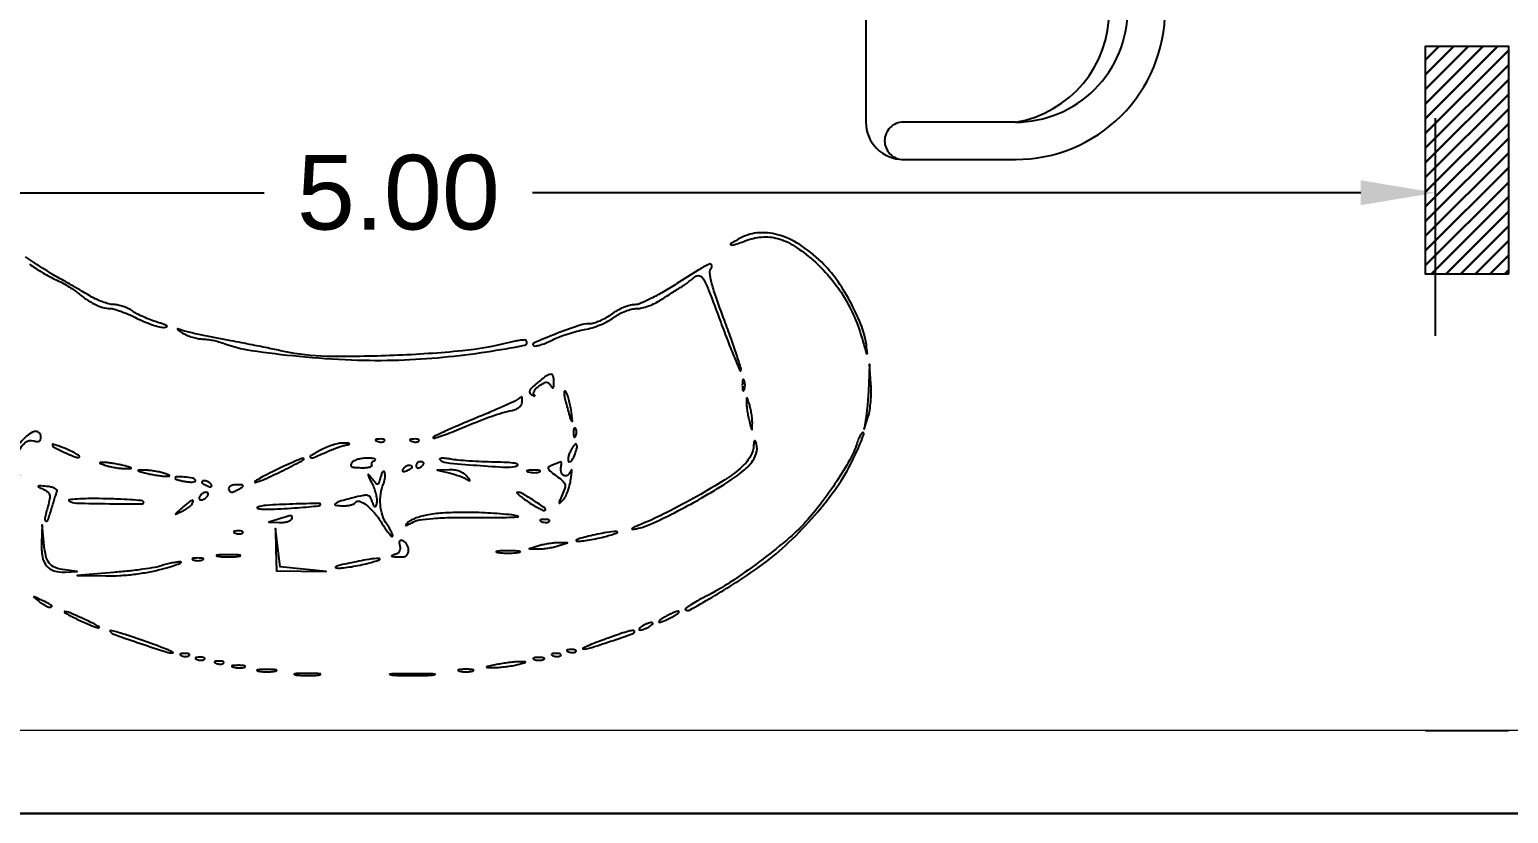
# Model space of a CAD drawing. Header units: inches. Extents: x -279 to 561, y -345 to 342.
# Drawn here: x -249.333 to -245.768, y -265.352 to -263.462 of the extents above; entities that cross this region are included whole.
import ezdxf

# ---------------------------------------------------------------- set-up
doc = ezdxf.new("R2010")
doc.units = ezdxf.units.IN
doc.header["$LTSCALE"] = 0.5
doc.header["$MEASUREMENT"] = 0
doc.layers.add('columns', color=5, linetype='Continuous', lineweight=30)
for name, color, linetype in [('COULMN', 5, 'Continuous'), ('DIM_LINES', 7, 'Continuous'), ('Edges', 7, 'Continuous'), ('PDF_Geometry', 7, 'Continuous')]:
    doc.layers.add(name, color=color, linetype=linetype)
doc.styles.get("Standard").update_dxf_attribs({"font": 'arial.ttf'})
doc.dimstyles.get("Standard").update_dxf_attribs({"dimtxt": 0.18, "dimasz": 0.18, "dimexe": 0.18, "dimexo": 0.0625, "dimgap": 0.09, "dimtad": 0, "dimtih": 1, "dimtoh": 1, "dimzin": 0, "dimdsep": 46, "dimtxsty": 'Standard', "dimcen": 0.09, "dimadec": 0, "dimazin": 0, "dimtfac": 1, "dimtofl": 0, "dimtmove": 0, "dimatfit": 3, "dimfxl": 1, "dimtolj": 1, "dimtzin": 0, "dimarcsym": 0})

# ---------------------------------------------------------------- blocks, each defined once
blk = doc.blocks.new('*D836')
at = {"layer": 'Defpoints', "color": 0, "transparency": 16777216}
for p in [(-245.9441, -263.8554), (-250.9441, -264.2631), (-245.9441, -264.2631)]:
    blk.add_point(p, dxfattribs=at)
at = {"layer": 'DIM_LINES', "color": 0, "lineweight": -2, "transparency": 16777216}
for p, q in [((-250.9441, -264.2006), (-250.9441, -263.6754)), ((-245.9441, -264.2006), (-245.9441, -263.6754)), ((-250.7641, -263.8554), (-248.7675, -263.8554)), ((-246.1241, -263.8554), (-248.1206, -263.8554))]:
    blk.add_line(p, q, dxfattribs=at)
at = {"layer": 'DIM_LINES', "color": 0, "transparency": 16777216}
for points in [[(-250.7641, -263.8254), (-250.7641, -263.8854), (-250.9441, -263.8554)], [(-246.1241, -263.8254), (-246.1241, -263.8854), (-245.9441, -263.8554)]]:
    blk.add_solid(points, dxfattribs=at)
at = {"layer": 'DIM_LINES', "color": 0, "transparency": 16777216, "insert": (-248.4441, -263.8554), "char_height": 0.18, "attachment_point": 5}
blk.add_mtext('\\A1;5.00', dxfattribs=at)
blk = doc.blocks.new('g')
at = {"ltscale": 0.03}
blk.add_lwpolyline([(5621.0449, 2263.0831), (5621.0449, 2262.8081, 0.414214), (5621.135, 2262.718), (5621.4055, 2262.718, 0.414214), (5621.7662, 2263.0786), (5621.7662, 2263.0831), (5621.7662, 2263.0877, 0.414214), (5621.4055, 2263.4483), (5621.135, 2263.4483, 0.414214), (5621.0449, 2263.3581), (5621.0449, 2263.0831)], format="xyb", dxfattribs=at)
for points in [[(5621.3423, 2263.3581), (5621.135, 2263.3581, -0.414214), (5621.09, 2263.4032), (5621.09, 2263.4032, -0.414214), (5621.135, 2263.4483)], [(5621.3374, 2263.3265, -0.356772), (5621.451, 2263.4557, -0.249542), (5621.5447, 2263.3386, 9.61688)], [(5621.451, 2263.4557, -0.14773), (5621.5285, 2263.3239, -0.213343), (5621.6422, 2263.2077, -0.178662)], [(5621.3402, 2263.3492, 0.165541), (5621.2806, 2263.3213, 0.425989), (5621.5389, 2263.0681, 0.121523), (5621.5744, 2263.1283, -7.115464)], [(5621.5347, 2263.3421, -0.306663), (5621.6422, 2263.2077, -0.30633), (5621.544, 2263.1198, 0.872847)], [(5621.6403, 2263.2219, -0.130591), (5621.676, 2263.0877), (5621.676, 2263.0831)], [(5621.6212, 2263.1645, -0.072384), (5621.6309, 2263.0877), (5621.6309, 2263.0831)], [(5621.4055, 2262.8081, 0.372719), (5621.6309, 2263.0786), (5621.6309, 2263.0831)], [(5621.4055, 2262.8081, 0.414214), (5621.676, 2263.0786), (5621.676, 2263.0831)], [(5621.4055, 2262.8081), (5621.135, 2262.8081, 0.414214), (5621.09, 2262.7631), (5621.09, 2262.7631, 0.414214), (5621.135, 2262.718)]]:
    blk.add_lwpolyline(points, format="xyb")

msp = doc.modelspace()

# ---------------------------------------------------------------- hatches: boundary and pattern name
at = {"layer": 'columns', "true_color": 0x105689}
h = msp.add_hatch(dxfattribs=at)
h.set_pattern_fill('ANSI31', color=146, scale=0.2, angle=-1440)
h.set_pattern_definition([(44.999999994, (-401587.428365, -809303.885847), (-0.01767766952786, 0.0176776695315), [])])
h.paths.add_polyline_path([(-245.768, -263.5022), (-245.968, -263.5022), (-245.968, -264.0522), (-245.768, -264.0522)])

# ---------------------------------------------------------------- linework, layer by layer
msp.add_line((-245.968, -265.1522), (-245.768, -265.1522))
for points in [[(-251.168, -257.2622), (-251.168, -265.3522), (-238.471, -265.3522), (-238.471, -260.9956), (-239.9711, -260.9956), (-239.9711, -257.2622), (-251.168, -257.2622)], [(-248.7394, -264.7163), (-248.7383, -264.7671), (-248.6782, -264.7681), (-248.6182, -264.7691), (-248.6736, -264.7635), (-248.729, -264.7579), (-248.7348, -264.7117), (-248.7405, -264.6655)]]:
    msp.add_lwpolyline(points, close=True)
for points in [[(-247.6188, -263.9645, 0.007071), (-247.6427, -263.9779, 0.63321), (-247.6424, -263.981, 0.173372), (-247.6353, -263.9811, 0.004212), (-247.6038, -263.9701, -0.075316), (-247.5632, -263.9621, -0.089269), (-247.5245, -263.9673, -0.073104), (-247.4843, -263.9871, -0.034249), (-247.4388, -264.0232, -0.0347), (-247.401, -264.0629, -0.036319), (-247.3697, -264.1069, -0.035731), (-247.3447, -264.1556, -0.031494), (-247.3256, -264.2095, 0.001284), (-247.317, -264.2391, 0.087932), (-247.3147, -264.2438, 0.766939), (-247.3135, -264.2433, 0.003687), (-247.3159, -264.2226, 0.061538), (-247.3272, -264.1779, 0.029056), (-247.3519, -264.1237, 0.028728), (-247.384, -264.0705, 0.042656), (-247.4184, -264.0284, 0.049023), (-247.4702, -263.9847, 0.07381), (-247.5231, -263.9587, 0.088513), (-247.5737, -263.952, 0.113725)], [(-247.773, -264.0747, -0.012557), (-247.805, -264.0944, -0.016162), (-247.8354, -264.1107, -0.015008), (-247.8613, -264.1226, -0.100505), (-247.8751, -264.1254, 0.070075), (-247.8865, -264.127, 0.028932), (-247.9012, -264.1322, 0.027925), (-247.9166, -264.1396, 0.032117), (-247.9304, -264.1485, -0.02868), (-247.9439, -264.1573, -0.026647), (-247.9587, -264.1648, -0.027639), (-247.9726, -264.17, -0.07611), (-247.9828, -264.1716, 0.082437), (-248.0106, -264.1762, 0.011521), (-248.0654, -264.1963, 0.00899), (-248.1178, -264.218, 0.687371), (-248.1175, -264.2246, 0.136263), (-248.1115, -264.2249, 0.021622), (-248.0998, -264.2218, 0.022609), (-248.0861, -264.2167, 0.018067), (-248.0719, -264.2101, -0.024914), (-248.0554, -264.2028, -0.014208), (-248.0348, -264.1955, -0.014164), (-248.0136, -264.1893, -0.022722), (-247.9951, -264.1853, 0.033363), (-247.9772, -264.1811, 0.022817), (-247.9575, -264.174, 0.023059), (-247.939, -264.1654, 0.042424), (-247.925, -264.1565, -0.038669), (-247.9121, -264.1481, -0.030216), (-247.8969, -264.1411, -0.031039), (-247.8818, -264.1362, -0.062776), (-247.8695, -264.1346, 0.058061), (-247.857, -264.1331, 0.02713), (-247.8413, -264.1285, 0.02644), (-247.8251, -264.1218, 0.033438), (-247.8111, -264.1138, -0.001942), (-247.7978, -264.1051, -0.001726), (-247.7838, -264.0962, -0.001732), (-247.7713, -264.0883, -0.005335), (-247.7627, -264.083, 0.017002), (-247.755, -264.0781, 0.009142), (-247.746, -264.0716, 0.009094), (-247.7369, -264.0646, 0.01409), (-247.7294, -264.0581, -0.263867), (-247.7186, -264.0557, -0.191576), (-247.7087, -264.0636, -0.038245), (-247.6962, -264.0902, -0.002652), (-247.6671, -264.1677, 0.003746), (-247.6493, -264.2148, 0.006746), (-247.6339, -264.2531, 0.002925), (-247.6208, -264.2841, 0.688699), (-247.6185, -264.284, 0.158297), (-247.6185, -264.278, 0.002495), (-247.6291, -264.2451, 0.006324), (-247.6421, -264.2068, 0.004114), (-247.6581, -264.1629, -0.005043), (-247.6792, -264.1047, -0.023276), (-247.6895, -264.0704, -0.038957), (-247.6932, -264.0485, -0.197944), (-247.6896, -264.0369, 0.292645), (-247.6887, -264.0297, 0.40846), (-247.6944, -264.0276, 0.032143), (-247.7218, -264.0423, 0.005166)], [(-248.9645, -264.1937, 0.03861), (-248.9538, -264.1991, 0.025513), (-248.9409, -264.2038, 0.025691), (-248.9278, -264.207, 0.04451), (-248.9166, -264.2082, -0.029868), (-248.9052, -264.209, -0.016397), (-248.8915, -264.2113, -0.016295), (-248.8776, -264.2146, -0.024987), (-248.8659, -264.2184, 0.054376), (-248.799, -264.2358, 0.012701), (-248.6837, -264.2497, 0.013597), (-248.5569, -264.2584, 0.018755), (-248.4428, -264.2588, 0.014781), (-248.3367, -264.252, 0.014669), (-248.231, -264.239, 0.00844), (-248.1399, -264.2234, 0.602996), (-248.1363, -264.2118, 0.211263), (-248.1398, -264.2105, 0.017041), (-248.15, -264.2113, 0.020656), (-248.1625, -264.2133, 0.014313), (-248.1765, -264.2165, -0.039798), (-248.2899, -264.2367, -0.014091), (-248.4547, -264.2479, -0.013617), (-248.6176, -264.25, -0.049917), (-248.72, -264.2382, 0.002685), (-248.7549, -264.2308, 0.001596), (-248.7965, -264.2224, 0.001266), (-248.8479, -264.2123, 0.000614), (-248.9137, -264.1996, -0.00673), (-248.9292, -264.1964, -0.005995), (-248.9452, -264.1927, -0.006026), (-248.9595, -264.189, -0.018452), (-248.9691, -264.186, 0.018061), (-248.9762, -264.1838, 0.676374), (-248.977, -264.1848, 0.114171), (-248.9745, -264.1874, 0.005946)], [(-248.1091, -264.3138, 0.017391), (-248.1218, -264.325, 0.092272), (-248.1272, -264.3324, 0.222571), (-248.1272, -264.338, 0.155653), (-248.123, -264.3427, 0.016321), (-248.1184, -264.3451, 0.129515), (-248.1161, -264.3456, 0.550845), (-248.1156, -264.3447, 0.059398), (-248.1173, -264.3424, -0.230691), (-248.1184, -264.3384, -0.09131), (-248.1164, -264.333, -0.065194), (-248.1117, -264.327, -0.041139), (-248.1047, -264.3212, -0.021452), (-248.0939, -264.3143, -0.124414), (-248.0874, -264.3124, -0.19462), (-248.0823, -264.3143, -0.066965), (-248.0772, -264.3204, 0.039337), (-248.0733, -264.3256, 0.428891), (-248.0709, -264.3257, 0.18581), (-248.0694, -264.3224, 0.014361), (-248.069, -264.3124, 0.061114), (-248.0707, -264.2976, 0.356627), (-248.0765, -264.2932, 0.149353), (-248.0871, -264.2968, 0.013938)], [(-247.31, -264.3158, -0.006186), (-247.311, -264.3362, -0.004799), (-247.3126, -264.3584, -0.004854), (-247.3145, -264.3791, -0.011667), (-247.3163, -264.3943), (-247.3209, -264.4255), (-247.3113, -264.3947, 0.039228), (-247.3078, -264.3796, 0.016871), (-247.3054, -264.359, 0.016572), (-247.3044, -264.3368, 0.021034), (-247.305, -264.3162), (-247.3083, -264.2685)], [(-248.0403, -264.3616, 0.002945), (-248.0307, -264.3975, 0.085045), (-248.0267, -264.4061, 0.780057), (-248.0246, -264.4053, 0.007159), (-248.028, -264.3793, 0.01688), (-248.0307, -264.3645, 0.019655), (-248.0342, -264.3507, 0.019031), (-248.0381, -264.3394, 0.101318), (-248.0416, -264.3339, 0.523171), (-248.0437, -264.3343, 0.122897), (-248.0446, -264.3386, 0.038184), (-248.0434, -264.3483, 0.014397)], [(-247.615, -264.3193, 0.017491), (-247.6147, -264.3275, 0.078554), (-247.6136, -264.3322, 0.447206), (-247.6121, -264.3328, 0.174857), (-247.6103, -264.3308, 0.057986), (-247.6089, -264.3256, 0.037979), (-247.6084, -264.3193, 0.037979), (-247.6089, -264.313, 0.057986), (-247.6103, -264.3077, 0.174857), (-247.6121, -264.3058, 0.447206), (-247.6136, -264.3064, 0.078554), (-247.6147, -264.3111, 0.017491)], [(-248.1612, -264.3566, -0.032236), (-248.1707, -264.3616, -0.002182), (-248.1987, -264.374, -0.003123), (-248.2323, -264.3884, -0.002336), (-248.2694, -264.404, 0.004255), (-248.3054, -264.4191, 0.007296), (-248.3351, -264.4325, 0.002309), (-248.3599, -264.4442, 0.517411), (-248.3603, -264.4464, 0.279191), (-248.3573, -264.4472, 0.004991), (-248.3406, -264.4418, 0.010877), (-248.3209, -264.4347, 0.006847), (-248.2982, -264.4256, -0.003562), (-248.2523, -264.4069, -0.010347), (-248.2203, -264.3948, -0.014343), (-248.1945, -264.3865, -0.017016), (-248.1697, -264.3803, 0.05324), (-248.1605, -264.3773, 0.063163), (-248.1528, -264.3725, 0.074179), (-248.1476, -264.3668, 0.150142), (-248.1458, -264.361, 0.005137), (-248.1459, -264.3557, 0.009078), (-248.146, -264.3513, 0.004032), (-248.1463, -264.3477, 0.583348), (-248.1466, -264.3475, -0.015006), (-248.1472, -264.3479, -0.000174), (-248.1512, -264.3504, -0.000532), (-248.1558, -264.3533, -0.000347)], [(-247.6052, -264.3608, 0.025901), (-247.6046, -264.3698, 0.010562), (-247.603, -264.382, 0.010417), (-247.6007, -264.395, 0.01309), (-247.598, -264.407, 0.001764), (-247.5935, -264.4245, 0.188614), (-247.5921, -264.4264, 0.585438), (-247.591, -264.4258, 0.003411), (-247.5908, -264.4116, 0.025806), (-247.5912, -264.4011, 0.01485), (-247.5928, -264.3885, 0.014811), (-247.5952, -264.376, 0.023892), (-247.598, -264.3655, 0.004611), (-247.602, -264.3532, 0.169995), (-247.6038, -264.3509, 0.580902), (-247.6051, -264.3516, 0.010989)], [(-249.3565, -264.4591, 0.069263), (-249.3713, -264.4826, 0.083486), (-249.3779, -264.5078, 0.117421), (-249.375, -264.5276, 0.254744), (-249.3636, -264.5372, 0.014231), (-249.3593, -264.5379, 0.23836), (-249.358, -264.5374, 0.481148), (-249.3581, -264.5365, 0.022434), (-249.3613, -264.5348, -0.300214), (-249.3717, -264.5169, -0.095397), (-249.3638, -264.4855, -0.091738), (-249.3445, -264.4585, -0.275563), (-249.3233, -264.4536, 0.050021), (-249.3156, -264.4552, 0.148113), (-249.3103, -264.4542, 0.186971), (-249.3072, -264.4506, 0.087897), (-249.3061, -264.4446, 0.212417), (-249.3109, -264.4338, 0.259007), (-249.3215, -264.4313, 0.108463), (-249.3379, -264.4402, 0.039758)], [(-248.022, -264.4355, 0.018894), (-248.0214, -264.4424, 0.168741), (-248.0201, -264.4451, 0.470617), (-248.0184, -264.4449, 0.054073), (-248.0164, -264.4411, 0.051402), (-248.0149, -264.436, 0.05415), (-248.0146, -264.4309, 0.060344), (-248.0153, -264.4264, 0.126455), (-248.0171, -264.4234, 0.296942), (-248.0191, -264.4229, 0.208169), (-248.0208, -264.4246, 0.077125), (-248.0219, -264.429, 0.028489)], [(-247.339, -264.4611, -0.048644), (-247.3558, -264.4992, -0.016452), (-247.3873, -264.551, -0.016661), (-247.4247, -264.6042, -0.023891), (-247.4616, -264.6486, -0.032422), (-247.5079, -264.693, -0.014543), (-247.5741, -264.7456, -0.014585), (-247.6439, -264.7946, -0.029005), (-247.7024, -264.8286, 0.010069), (-247.7229, -264.8394, 0.017585), (-247.7394, -264.8494, 0.012572), (-247.7517, -264.8579, 0.46099), (-247.7519, -264.8609, 0.335506), (-247.7427, -264.8622, 0.00427), (-247.6885, -264.8312, 0.011506), (-247.6304, -264.7957, 0.011464), (-247.574, -264.7575, 0.032399), (-247.5107, -264.7059, 0.023984), (-247.4475, -264.6414, 0.024326), (-247.3923, -264.5729, 0.040017), (-247.3535, -264.5095, 0.008407), (-247.3402, -264.4822, 0.013347), (-247.3299, -264.4584, 0.007212), (-247.3222, -264.4385, 0.292766), (-247.3231, -264.4341, 0.433157), (-247.3259, -264.4342, 0.047311), (-247.33, -264.4399, 0.034884), (-247.3346, -264.4491, 0.018452)], [(-249.2784, -264.4629, 0.280609), (-249.2746, -264.469, 0.010396), (-249.2491, -264.4815, 0.012539), (-249.2233, -264.4927, 0.182503), (-249.2136, -264.493, 0.555863), (-249.2131, -264.4908, 0.050122), (-249.2185, -264.4864, 0.029609), (-249.2284, -264.4808, 0.01384), (-249.2419, -264.4746, 0.008057), (-249.2559, -264.469, 0.014139), (-249.2677, -264.4648, 0.008533), (-249.2771, -264.4619, 0.49818)], [(-248.6321, -264.4763, 0.009691), (-248.6561, -264.49, 0.614279), (-248.6558, -264.4938, 0.201529), (-248.6479, -264.4938, 0.007403), (-248.6196, -264.4815, -0.01035), (-248.6071, -264.4761, -0.008632), (-248.5937, -264.4709, -0.008735), (-248.5811, -264.4666, -0.023369), (-248.5721, -264.4641, 0.006009), (-248.5623, -264.4618, 0.57408), (-248.5619, -264.4606, 0.19447), (-248.564, -264.4597, 0.003209), (-248.5767, -264.4592, 0.058083), (-248.5878, -264.4602, 0.023862), (-248.6025, -264.464, 0.023221), (-248.618, -264.4695, 0.027546)], [(-248.4953, -264.4549, 0.051402), (-248.4903, -264.4563, 0.05415), (-248.4851, -264.4566, 0.060344), (-248.4806, -264.4559, 0.126455), (-248.4776, -264.4541, 0.296942), (-248.4772, -264.4521, 0.208169), (-248.4789, -264.4504, 0.077125), (-248.4833, -264.4494, 0.028489), (-248.4897, -264.4493, 0.018894), (-248.4966, -264.4498, 0.168741), (-248.4993, -264.4511, 0.470617), (-248.4992, -264.4528, 0.054073)], [(-248.4122, -264.4549, 0.051402), (-248.4072, -264.4563, 0.05415), (-248.402, -264.4566, 0.060344), (-248.3975, -264.4559, 0.126455), (-248.3945, -264.4541, 0.296942), (-248.3941, -264.4521, 0.208169), (-248.3958, -264.4504, 0.077125), (-248.4002, -264.4494, 0.028489), (-248.4066, -264.4493, 0.018894), (-248.4135, -264.4498, 0.168741), (-248.4162, -264.4511, 0.470617), (-248.4161, -264.4528, 0.054073)], [(-248.0302, -264.4808, 0.028746), (-248.0337, -264.4897, 0.05532), (-248.0352, -264.4972, 0.092252), (-248.0347, -264.5021, 0.335376), (-248.0324, -264.504, 0.264345), (-248.0254, -264.5, 0.040677), (-248.0182, -264.4853, 0.040731), (-248.0134, -264.4695, 0.254544), (-248.0157, -264.4617, 0.401136), (-248.0179, -264.4616, 0.045694), (-248.0216, -264.4657, 0.035523), (-248.0259, -264.4722, 0.019514)], [(-247.588, -264.4684, -0.08086), (-247.5904, -264.4806, -0.050748), (-247.5968, -264.4937, -0.043578), (-247.6069, -264.5072, -0.030179), (-247.6205, -264.5206, -0.042178), (-247.6572, -264.5478, -0.00935), (-247.7247, -264.5877, -0.010272), (-247.7968, -264.6265, -0.021127), (-247.8551, -264.6533, 0.004964), (-247.8742, -264.6614, 0.067363), (-247.8807, -264.6653, 0.736832), (-247.8801, -264.6669, 0.028276), (-247.8704, -264.6656, 0.058935), (-247.8363, -264.6548, 0.011679), (-247.7786, -264.627, 0.012476), (-247.7138, -264.5919, 0.012735), (-247.6513, -264.5539, 0.026128), (-247.6128, -264.5261, 0.070521), (-247.5897, -264.5015, 0.109215), (-247.5802, -264.4785, 0.140578), (-247.5825, -264.4559, 0.194679), (-247.5843, -264.4539, 0.415494), (-247.5861, -264.4546, 0.078183), (-247.5874, -264.4597, 0.018473)], [(-249.1491, -264.5132, 0.023892), (-249.1386, -264.516, 0.014811), (-249.126, -264.5184, 0.01485), (-249.1135, -264.5199, 0.025806), (-249.103, -264.5204, 0.003411), (-249.0887, -264.5202, 0.585438), (-249.0882, -264.5191, 0.188614), (-249.0901, -264.5177, 0.001764), (-249.1076, -264.5132, 0.01309), (-249.1195, -264.5105, 0.010417), (-249.1326, -264.5082, 0.010562), (-249.1447, -264.5065, 0.025901), (-249.1537, -264.506, 0.010989), (-249.163, -264.5061, 0.580902), (-249.1636, -264.5074, 0.169995), (-249.1614, -264.5091, 0.004611)], [(-248.7475, -264.5282, 0.005932), (-248.7709, -264.54, 0.018107), (-248.7864, -264.5489, 0.109363), (-248.7901, -264.5525, 0.688579), (-248.789, -264.5539, 0.042809), (-248.7623, -264.5442, 0.008413), (-248.7161, -264.522, 0.006393), (-248.6727, -264.4995, 0.795832), (-248.6736, -264.496, 0.089338), (-248.6797, -264.4973, 0.004229), (-248.6991, -264.5056, 0.006839), (-248.7221, -264.5159, 0.004857)], [(-248.5563, -264.5063, 0.124404), (-248.5589, -264.5117, 0.322891), (-248.5571, -264.5155, 0.108808), (-248.5501, -264.5177, 0.015424), (-248.5348, -264.5185, 0.020484), (-248.5232, -264.5183, 0.041212), (-248.5141, -264.5169, 0.067719), (-248.5086, -264.5149, 0.431344), (-248.508, -264.5123, -0.164349), (-248.5086, -264.5094, -0.118994), (-248.5075, -264.5062, -0.09196), (-248.5047, -264.5031, -0.062334), (-248.5006, -264.5009, 0.33161), (-248.4995, -264.4991, 0.302332), (-248.5009, -264.4973, 0.054032), (-248.5074, -264.496, 0.015509), (-248.5178, -264.4954, 0.037007), (-248.5296, -264.496, 0.037934), (-248.541, -264.4983, 0.040766), (-248.5506, -264.5019, 0.111193)], [(-248.4335, -264.5223, 0.1144), (-248.4346, -264.5254, 0.32948), (-248.4335, -264.5273, 0.155351), (-248.4302, -264.5276, 0.036408), (-248.4248, -264.5259, 0.029964), (-248.4149, -264.5214, 0.168622), (-248.411, -264.5173, 0.444011), (-248.4123, -264.5143, 0.079093), (-248.4192, -264.5132, 0.088797), (-248.4229, -264.5139, 0.053277), (-248.427, -264.5159, 0.051183), (-248.4307, -264.5188, 0.061454)], [(-248.4013, -264.5137, 0.108972), (-248.4005, -264.517, 0.182303), (-248.3985, -264.519, 0.161196), (-248.3955, -264.5192, 0.082592), (-248.392, -264.5178, 0.029505), (-248.3885, -264.5153, 0.035638), (-248.3855, -264.5126, 0.038439), (-248.3834, -264.51, 0.151918), (-248.3828, -264.508, 0.210953), (-248.3835, -264.5065, 0.081139), (-248.3855, -264.5051, 0.061769), (-248.3885, -264.5042, 0.042167), (-248.392, -264.504, 0.105053), (-248.3955, -264.5047, 0.099167), (-248.3985, -264.5068, 0.09642), (-248.4005, -264.51, 0.093332)], [(-248.3444, -264.4988, 0.18307), (-248.3293, -264.5063, 0.005021), (-248.2549, -264.5128, 0.007314), (-248.1825, -264.5173, 0.101258), (-248.1567, -264.5133, 0.622698), (-248.1564, -264.5105, 0.102707), (-248.1634, -264.5079, 0.025087), (-248.1826, -264.506, 0.007497), (-248.212, -264.505, -0.006132), (-248.2426, -264.5041, -0.005903), (-248.2736, -264.5024, -0.005852), (-248.3009, -264.5003, -0.021287), (-248.3182, -264.498, 0.01541), (-248.3302, -264.4962, 0.036374), (-248.3392, -264.4959, 0.084517), (-248.3439, -264.4968, 0.53044)], [(-248.0725, -264.5121, 0.045465), (-248.0816, -264.5167, 0.349011), (-248.0831, -264.5209, 0.1451), (-248.0793, -264.5263, 0.00918), (-248.0636, -264.5381, -0.021361), (-248.0484, -264.5503, -0.137787), (-248.043, -264.5584, -0.154584), (-248.043, -264.5677, -0.028994), (-248.0491, -264.5837, 0.003145), (-248.0562, -264.5998, 0.14269), (-248.0567, -264.6034, 0.598112), (-248.0551, -264.604, 0.010624), (-248.0471, -264.5963, 0.079906), (-248.0414, -264.5884, 0.027983), (-248.0359, -264.5757, 0.026948), (-248.0313, -264.5607, 0.028367), (-248.0283, -264.5455, 0.006415), (-248.0267, -264.5322, 0.028033), (-248.0263, -264.5243, 0.561129), (-248.0272, -264.5238, 0.202173), (-248.0284, -264.5252, -0.134801), (-248.0349, -264.5355, -0.25305), (-248.0441, -264.5378, -0.247781), (-248.0512, -264.5313, -0.13228), (-248.0523, -264.5192, 0.015614), (-248.0515, -264.5134, 0.028551), (-248.0512, -264.5086, 0.03228), (-248.0514, -264.5052, 0.445525), (-248.0523, -264.5046, 0.028587), (-248.0541, -264.5051, 0.001734), (-248.0593, -264.5071, 0.002586), (-248.0656, -264.5094, 0.001909)], [(-249.0522, -264.5317, 0.01309), (-249.0402, -264.5344, 0.010417), (-249.0272, -264.5367, 0.010562), (-249.015, -264.5383, 0.025901), (-249.006, -264.5389, 0.010989), (-248.9968, -264.5388, 0.580902), (-248.9961, -264.5375, 0.169995), (-248.9984, -264.5357, 0.004611), (-249.0106, -264.5317, 0.023892), (-249.0211, -264.5288, 0.014811), (-249.0337, -264.5265, 0.01485), (-249.0463, -264.5249, 0.025806), (-249.0568, -264.5244, 0.003411), (-249.071, -264.5246, 0.585438), (-249.0716, -264.5257, 0.188614), (-249.0697, -264.5271, 0.001764)], [(-248.9829, -264.5445, 0.32138), (-248.9818, -264.546, 0.013978), (-248.9749, -264.5481, 0.019299), (-248.9662, -264.5502, 0.012039), (-248.9557, -264.552, 0.023425), (-248.9456, -264.553, 0.052318), (-248.9379, -264.5526, 0.110488), (-248.9337, -264.551, 0.401493), (-248.9332, -264.5484, 0.212307), (-248.9403, -264.5436, 0.025083), (-248.9598, -264.541, 0.023633), (-248.9789, -264.5404, 0.41)], [(-248.9183, -264.5537, 0.2252), (-248.9175, -264.5555, 0.029412), (-248.9141, -264.5579, 0.029555), (-248.9095, -264.5605, 0.020646), (-248.904, -264.5629, 0.036408), (-248.8986, -264.5645, 0.155351), (-248.8953, -264.5642, 0.32948), (-248.8942, -264.5624, 0.1144), (-248.8953, -264.5592, 0.115814), (-248.9007, -264.5538, 0.080554), (-248.9088, -264.5504, 0.115534), (-248.9156, -264.5504, 0.349578)], [(-248.4871, -264.541, -0.010337), (-248.4912, -264.5557, -0.272339), (-248.4941, -264.5583, -0.273238), (-248.4978, -264.5571, -0.010392), (-248.5076, -264.5454, 0.005189), (-248.5162, -264.5348, 0.709998), (-248.5173, -264.5352, 0.10637), (-248.5165, -264.5387, 0.00162), (-248.5073, -264.5577, -0.027904), (-248.5019, -264.5705, -0.028278), (-248.4981, -264.5839, -0.029472), (-248.496, -264.5958, -0.093464), (-248.4967, -264.6038, -0.018415), (-248.4992, -264.612, -0.413604), (-248.5012, -264.613, -0.224577), (-248.5034, -264.6109, -0.00915), (-248.5071, -264.6002, 0.067799), (-248.5121, -264.5898, 0.201721), (-248.5186, -264.5855, 0.099112), (-248.5293, -264.5856, 0.010515), (-248.5538, -264.5913, 0.007001), (-248.5861, -264.5999, 0.097558), (-248.5967, -264.6054, 0.661247), (-248.5957, -264.6091, 0.031616), (-248.5782, -264.6104, 0.030493), (-248.5684, -264.61, 0.035452), (-248.5592, -264.6083, 0.038145), (-248.5517, -264.6058, 0.139418), (-248.5479, -264.6027, -0.336923), (-248.5378, -264.5995, -0.080135), (-248.5213, -264.6085, -0.054203), (-248.502, -264.6273, -0.034663), (-248.4837, -264.6527, 0.011555), (-248.4751, -264.6659, 0.01993), (-248.4673, -264.6764, 0.015489), (-248.4607, -264.6841, 0.427144), (-248.4583, -264.6841, 0.294353), (-248.4577, -264.6814, 0.02062), (-248.4609, -264.6739, 0.023969), (-248.4658, -264.6647, 0.015319), (-248.4723, -264.6545, -0.073602), (-248.4826, -264.6333, -0.056828), (-248.4876, -264.6081, -0.05556), (-248.4867, -264.5817, -0.062724), (-248.48, -264.5573, 0.040682), (-248.4777, -264.5504, 0.033177), (-248.4764, -264.5427, 0.034327), (-248.4762, -264.5355, 0.070981), (-248.4772, -264.5299, 0.223091), (-248.4793, -264.5278, 0.314321), (-248.4817, -264.5284, 0.091112), (-248.4845, -264.533, 0.026122)], [(-248.322, -264.5311, -0.013785), (-248.3101, -264.5343, -0.012442), (-248.298, -264.5382, -0.012574), (-248.2873, -264.5423, -0.038167), (-248.2804, -264.5458, 0.008987), (-248.2731, -264.55, 0.555893), (-248.272, -264.5494, 0.180505), (-248.2727, -264.5472, 0.003763), (-248.28, -264.538, 0.086192), (-248.2871, -264.5319, 0.051498), (-248.2973, -264.5271, 0.04755), (-248.3092, -264.5241, 0.045587), (-248.3216, -264.5234), (-248.3505, -264.5243)], [(-248.131, -264.5288, 0.037336), (-248.1239, -264.5301, 0.029507), (-248.1161, -264.5305, 0.030339), (-248.1088, -264.5299, 0.06278), (-248.1033, -264.5285, 0.31318), (-248.1022, -264.5268, 0.333666), (-248.1034, -264.5253, 0.052471), (-248.1097, -264.5244, 0.014395), (-248.1196, -264.5242, 0.012823), (-248.1295, -264.5246, 0.080377), (-248.1344, -264.5257, 0.597527), (-248.1346, -264.5272, 0.087174)], [(-249.3002, -264.5704, -0.05376), (-249.2897, -264.5768, -0.166038), (-249.2852, -264.5836, -0.112992), (-249.2849, -264.5934, -0.018757), (-249.2893, -264.612, 0.009311), (-249.2968, -264.6412, 0.333615), (-249.2942, -264.6473, 0.469506), (-249.2893, -264.6454, 0.009704), (-249.2802, -264.6171, -0.000414), (-249.276, -264.6032, -0.0005), (-249.2721, -264.5902, -0.000424), (-249.2687, -264.5793, -0.003419), (-249.2672, -264.5742, 0.308322), (-249.2682, -264.5709, 0.070385), (-249.2735, -264.5677, 0.049666), (-249.2818, -264.5651, 0.028767), (-249.2922, -264.5635, 0.002881), (-249.3095, -264.5621, 0.200409), (-249.3122, -264.563, 0.534205), (-249.312, -264.5646, 0.006061)], [(-248.9229, -264.587, 0.076764), (-248.9244, -264.5906, 0.154201), (-248.9242, -264.5936, 0.186277), (-248.9225, -264.5956, 0.117858), (-248.9194, -264.5963, 0.085235), (-248.9154, -264.5956, 0.053414), (-248.9112, -264.5936, 0.051777), (-248.9073, -264.5906, 0.064269), (-248.9045, -264.587, 0.076764), (-248.903, -264.5835, 0.154201), (-248.9031, -264.5805, 0.186277), (-248.9049, -264.5785, 0.117858), (-248.908, -264.5778, 0.085235), (-248.9119, -264.5785, 0.053414), (-248.9162, -264.5805, 0.051777), (-248.9201, -264.5835, 0.064269)], [(-248.8537, -264.5686, 0.163584), (-248.8516, -264.5747, 0.234725), (-248.8465, -264.5773, 0.112355), (-248.838, -264.5753, 0.031558), (-248.826, -264.5686, 0.023197), (-248.8192, -264.5638, 0.409657), (-248.8189, -264.5614, 0.220444), (-248.8219, -264.5598, 0.011293), (-248.8329, -264.5595, 0.042523), (-248.8409, -264.5601, 0.062416), (-248.8476, -264.5621, 0.082215), (-248.8521, -264.5651, 0.210568)], [(-248.1303, -264.6017, 0.013427), (-248.1165, -264.6106, 0.021201), (-248.1042, -264.6173, 0.016615), (-248.094, -264.6219, 0.303128), (-248.0907, -264.6212, 0.464879), (-248.0912, -264.6156, 0.009721), (-248.1176, -264.5977, 0.014156), (-248.1445, -264.5813, 0.130752), (-248.1575, -264.5778, 0.645045), (-248.1582, -264.5794, 0.032275), (-248.1528, -264.5848, 0.021145), (-248.1433, -264.5925, 0.009897)], [(-249.2383, -264.5984, 0.135963), (-249.2205, -264.6039, 0.003983), (-249.141, -264.6053, 0.003221), (-249.0613, -264.6055, 0.666882), (-249.0591, -264.6001, 0.176705), (-249.0639, -264.5979, 0.003747), (-249.09, -264.5959, 0.008197), (-249.121, -264.5942, 0.005376), (-249.1567, -264.5932, 0.006726), (-249.1914, -264.5931, 0.013508), (-249.2187, -264.5941, 0.014208), (-249.2377, -264.5959, 0.704363)], [(-248.9658, -264.6153, 0.001342), (-248.9803, -264.628, 0.172422), (-248.9815, -264.6301, 0.6048), (-248.9806, -264.6308, 0.002891), (-248.9673, -264.6245, 0.022947), (-248.9591, -264.62, 0.022373), (-248.9513, -264.6148, 0.022935), (-248.9449, -264.6097, 0.073521), (-248.9414, -264.6055, 0.104663), (-248.939, -264.599, 0.575659), (-248.9413, -264.5972, 0.072357), (-248.9502, -264.6023, 0.011403)], [(-248.7844, -264.6143, 0.732682), (-248.7842, -264.6167, 0.046378), (-248.7733, -264.6182, 0.017794), (-248.7508, -264.6184, 0.007023), (-248.7198, -264.617, 0.003562), (-248.6877, -264.615, 0.005525), (-248.66, -264.6127, 0.001949), (-248.6362, -264.6104, 0.156876), (-248.6328, -264.6089, 0.698475), (-248.6346, -264.6045, 0.003716), (-248.699, -264.6063, 0.005829), (-248.7623, -264.6093, 0.0816)], [(-249.3045, -264.6995, 0.050026), (-249.3024, -264.7331, 0.129092), (-249.2925, -264.7551, 0.154736), (-249.2745, -264.7671, 0.082911), (-249.2477, -264.7702), (-249.2184, -264.7688), (-249.2477, -264.7651, -0.057963), (-249.2716, -264.7592, -0.141427), (-249.286, -264.7486, -0.112202), (-249.2944, -264.7301, -0.029496), (-249.2992, -264.6977), (-249.3029, -264.6563)], [(-248.7336, -264.6424), (-248.7567, -264.6498), (-248.7319, -264.6508, 0.035063), (-248.7219, -264.6504, 0.040642), (-248.7127, -264.6487, 0.044867), (-248.7052, -264.6459, 0.14404), (-248.7013, -264.6424, 0.159675), (-248.7, -264.6371, 0.391036), (-248.7028, -264.6346, 0.070388), (-248.7121, -264.6359, 0.007211)], [(-248.3763, -264.6329, 0.023662), (-248.3906, -264.6364, 0.023984), (-248.4044, -264.6411, 0.02463), (-248.4159, -264.6465, 0.083799), (-248.4225, -264.6514, 0.033823), (-248.4265, -264.6563, 0.637105), (-248.4258, -264.6576, 0.099932), (-248.4216, -264.6564, 0.006568), (-248.4105, -264.6505, -0.08703), (-248.3928, -264.6445, -0.019815), (-248.3612, -264.6408, -0.01477), (-248.3157, -264.6387, -0.004915), (-248.2489, -264.6383, 0.00181), (-248.1838, -264.6382, 0.017575), (-248.1562, -264.6372, 0.845178), (-248.156, -264.6351, 0.03905), (-248.1704, -264.6324, 0.012999), (-248.2288, -264.6278, 0.01367), (-248.2863, -264.6264, 0.014522), (-248.3377, -264.628, 0.032726)], [(-248.0983, -264.6488, 0.051402), (-248.0932, -264.6502, 0.05415), (-248.0881, -264.6505, 0.060344), (-248.0836, -264.6498, 0.126455), (-248.0806, -264.648, 0.296942), (-248.0802, -264.646, 0.208169), (-248.0819, -264.6443, 0.077125), (-248.0863, -264.6433, 0.028489), (-248.0927, -264.6432, 0.018894), (-248.0996, -264.6437, 0.168741), (-248.1023, -264.645, 0.470617), (-248.1021, -264.6467, 0.054073)], [(-248.8369, -264.6765, 0.051402), (-248.8319, -264.6779, 0.05415), (-248.8267, -264.6782, 0.060344), (-248.8223, -264.6775, 0.126455), (-248.8192, -264.6757, 0.296942), (-248.8188, -264.6737, 0.208169), (-248.8205, -264.672, 0.077125), (-248.8249, -264.671, 0.028489), (-248.8314, -264.6709, 0.018894), (-248.8382, -264.6714, 0.168741), (-248.8409, -264.6727, 0.470617), (-248.8408, -264.6744, 0.054073)], [(-247.9858, -264.684, 0.009024), (-248.004, -264.6886, 0.035669), (-248.0148, -264.6924, 0.412069), (-248.0157, -264.6944, 0.299784), (-248.0135, -264.6959, 0.033382), (-248.0015, -264.6952, 0.010155), (-247.9836, -264.6925, 0.01012), (-247.9636, -264.6887, 0.010877), (-247.9442, -264.6842, 0.023163), (-247.9171, -264.6759, 0.839002), (-247.9177, -264.6726, 0.048474), (-247.9425, -264.6748, 0.009804)], [(-248.8791, -264.7322, 0.023547), (-248.8675, -264.7334, 0.014044), (-248.8537, -264.7337, 0.014044), (-248.8398, -264.7334, 0.023547), (-248.8283, -264.7322, 0.124239), (-248.8249, -264.7308, 0.664672), (-248.8253, -264.7294, 0.03126), (-248.8355, -264.7285, 0.006336), (-248.8537, -264.7283, 0.006336), (-248.8719, -264.7285, 0.03126), (-248.8821, -264.7294, 0.664672), (-248.8824, -264.7308, 0.124239)], [(-248.4409, -264.7069, -0.075239), (-248.4401, -264.7145, -0.122778), (-248.4419, -264.7207, -0.122443), (-248.4464, -264.7253, -0.074588), (-248.4535, -264.7282, 0.028167), (-248.4599, -264.7303, 0.612778), (-248.4601, -264.7318, 0.12646), (-248.4564, -264.733, 0.008053), (-248.4451, -264.7337, 0.034849), (-248.4328, -264.7334, 0.119693), (-248.4252, -264.7307, 0.16566), (-248.4211, -264.7256, 0.085313), (-248.4197, -264.7173, 0.067495), (-248.4207, -264.7103, 0.062553), (-248.4235, -264.7035, 0.06664), (-248.4276, -264.6981, 0.105076), (-248.4325, -264.6949, 0.077131), (-248.438, -264.6937, 0.260851), (-248.4412, -264.6953, 0.179431), (-248.4423, -264.6994, 0.03858)], [(-248.2051, -264.7229, 0.023547), (-248.1935, -264.7241, 0.014044), (-248.1797, -264.7245, 0.014044), (-248.1658, -264.7241, 0.023547), (-248.1543, -264.7229, 0.124239), (-248.1509, -264.7215, 0.664672), (-248.1513, -264.7202, 0.03126), (-248.1615, -264.7193, 0.006336), (-248.1797, -264.7191, 0.006336), (-248.1979, -264.7193, 0.03126), (-248.2081, -264.7202, 0.664672), (-248.2084, -264.7215, 0.124239)], [(-248.1058, -264.7071), (-248.1289, -264.7145), (-248.1058, -264.7145, 0.025208), (-248.0953, -264.7139, 0.014493), (-248.0827, -264.7123, 0.014456), (-248.0701, -264.7099, 0.023338), (-248.0596, -264.7071), (-248.0365, -264.6997), (-248.0596, -264.6997, 0.025208), (-248.0701, -264.7002, 0.014493), (-248.0827, -264.7019, 0.014456), (-248.0953, -264.7042, 0.023338)], [(-249.0153, -264.7549, -0.038268), (-249.0312, -264.7589, -0.007453), (-249.0606, -264.7635, -0.007878), (-249.0951, -264.7678, -0.007217), (-249.1307, -264.7711), (-249.2184, -264.7781), (-249.1491, -264.7793, 0.018943), (-249.1162, -264.7786, 0.015554), (-249.0811, -264.7755, 0.015645), (-249.0466, -264.7702, 0.020057), (-249.0153, -264.7631, 0.006692), (-248.9916, -264.7564, 0.017888), (-248.975, -264.7508, 0.062004), (-248.9685, -264.7474, 0.733), (-248.9691, -264.7456, 0.035543), (-248.9781, -264.7463, 0.014307), (-248.9903, -264.7483, 0.014072), (-249.0033, -264.7513, 0.017312)], [(-248.9391, -264.7409, 0.057986), (-248.9338, -264.7423, 0.037979), (-248.9275, -264.7428, 0.037979), (-248.9213, -264.7423, 0.057986), (-248.916, -264.7409, 0.174857), (-248.9141, -264.7392, 0.447206), (-248.9146, -264.7376, 0.078554), (-248.9193, -264.7365, 0.017491), (-248.9275, -264.7362, 0.017491), (-248.9358, -264.7365, 0.078554), (-248.9404, -264.7376, 0.447206), (-248.941, -264.7392, 0.174857)], [(-248.5628, -264.7488, 0.007201), (-248.5842, -264.7536, 0.041487), (-248.5953, -264.7573, 0.624658), (-248.5954, -264.7593, 0.1261), (-248.5905, -264.7606, 0.029618), (-248.5767, -264.7598, 0.010901), (-248.5574, -264.7572, 0.010761), (-248.5364, -264.7534, 0.012713), (-248.5167, -264.7488, 0.022718), (-248.4898, -264.7406, 0.841616), (-248.4904, -264.7374, 0.044413), (-248.5156, -264.7396, 0.007654)], [(-249.3113, -264.8404, 0.022242), (-249.3037, -264.8459, 0.024166), (-249.2959, -264.8506, 0.024594), (-249.289, -264.8539, 0.098188), (-249.2843, -264.8548, 0.161007), (-249.2803, -264.8535, 0.489146), (-249.2802, -264.851, 0.053694), (-249.2878, -264.8461, 0.006075), (-249.3061, -264.8371, 0.001053), (-249.3217, -264.8297, 0.260205), (-249.3232, -264.8298, 0.508695), (-249.3232, -264.8308, 0.001461)], [(-249.223, -264.8817, 0.012678), (-249.2089, -264.8886, 0.010011), (-249.1934, -264.8954, 0.010148), (-249.1787, -264.9011, 0.024631), (-249.1676, -264.9046, 0.315454), (-249.1655, -264.9038, 0.421042), (-249.1659, -264.9019, 0.027809), (-249.1764, -264.8959, 0.00704), (-249.1942, -264.8873, 0.005377), (-249.2319, -264.8701, 0.056706), (-249.248, -264.8651, 0.843788), (-249.2489, -264.8675, 0.011508)], [(-247.8011, -264.8779, 0.015971), (-247.8094, -264.883, 0.044533), (-247.8147, -264.8872, 0.159421), (-247.8161, -264.8898, 0.467127), (-247.815, -264.8911, 0.080198), (-247.81, -264.8903, 0.01689), (-247.8017, -264.8872, 0.01729), (-247.7922, -264.8829, 0.015627), (-247.7826, -264.8779, 0.015971), (-247.7744, -264.8728, 0.044533), (-247.769, -264.8686, 0.159421), (-247.7677, -264.866, 0.467127), (-247.7688, -264.8647, 0.080198), (-247.7738, -264.8655, 0.01689), (-247.7821, -264.8686, 0.01729), (-247.7916, -264.8728, 0.015627)], [(-247.8565, -264.901, 0.027796), (-247.8612, -264.9044, 0.102785), (-247.8636, -264.9073, 0.335455), (-247.8633, -264.9091, 0.190341), (-247.8611, -264.9099, 0.067616), (-247.8566, -264.9093, 0.024967), (-247.8505, -264.9073, 0.024204), (-247.844, -264.9044, 0.026766), (-247.838, -264.901, 0.027796), (-247.8333, -264.8975, 0.102785), (-247.831, -264.8947, 0.335455), (-247.8313, -264.8929, 0.190341), (-247.8334, -264.892, 0.067616), (-247.8379, -264.8926, 0.024967), (-247.844, -264.8947, 0.024204), (-247.8505, -264.8975, 0.026766)], [(-249.1391, -264.9137, 0.120845), (-249.1278, -264.9211, 0.002683), (-249.0658, -264.9425, 0.003197), (-249.0043, -264.9629, 0.096191), (-248.9882, -264.9649, 0.763023), (-248.9879, -264.9634, 0.014738), (-248.9993, -264.9581, 0.01183), (-249.0169, -264.951, 0.005647), (-249.0399, -264.9427, 0.001775), (-249.0953, -264.9235, 0.011283), (-249.1237, -264.9145, 0.029662), (-249.1378, -264.9113, 0.717011)], [(-247.9488, -264.9333, 0.005859), (-247.9712, -264.9417, 0.012266), (-247.9884, -264.9488, 0.015314), (-247.9994, -264.9541, 0.755463), (-247.9991, -264.9556, 0.095607), (-247.9839, -264.9539, 0.004115), (-247.9324, -264.9371, 0.00184), (-247.8783, -264.9187, 0.320196), (-247.875, -264.914, 0.432497), (-247.878, -264.9111, 0.048471), (-247.8884, -264.9128, 0.020003), (-247.9078, -264.9187, 0.002582)], [(-248.9662, -264.9719, 0.051402), (-248.9612, -264.9734, 0.05415), (-248.956, -264.9737, 0.060344), (-248.9515, -264.973, 0.126455), (-248.9485, -264.9712, 0.296942), (-248.9481, -264.9692, 0.208169), (-248.9498, -264.9675, 0.077125), (-248.9542, -264.9664, 0.028489), (-248.9606, -264.9663, 0.018894), (-248.9675, -264.9669, 0.168741), (-248.9702, -264.9682, 0.470617), (-248.97, -264.9699, 0.054073)], [(-248.9293, -264.9811, 0.051402), (-248.9242, -264.9826, 0.05415), (-248.9191, -264.9829, 0.060344), (-248.9146, -264.9822, 0.126455), (-248.9116, -264.9804, 0.296942), (-248.9111, -264.9784, 0.208169), (-248.9128, -264.9767, 0.077125), (-248.9173, -264.9757, 0.028489), (-248.9237, -264.9756, 0.018894), (-248.9306, -264.9761, 0.168741), (-248.9333, -264.9774, 0.470617), (-248.9331, -264.9791, 0.054073)], [(-248.1173, -264.981, 0.057986), (-248.1121, -264.9824, 0.037979), (-248.1058, -264.9829, 0.037979), (-248.0995, -264.9824, 0.057986), (-248.0943, -264.981, 0.174857), (-248.0923, -264.9792, 0.447206), (-248.0929, -264.9777, 0.078554), (-248.0976, -264.9766, 0.017491), (-248.1058, -264.9763, 0.017491), (-248.114, -264.9766, 0.078554), (-248.1187, -264.9777, 0.447206), (-248.1193, -264.9792, 0.174857)], [(-248.0706, -264.9719, 0.051402), (-248.0655, -264.9734, 0.05415), (-248.0604, -264.9737, 0.060344), (-248.0559, -264.973, 0.126455), (-248.0529, -264.9712, 0.296942), (-248.0525, -264.9692, 0.208169), (-248.0542, -264.9675, 0.077125), (-248.0586, -264.9664, 0.028489), (-248.065, -264.9663, 0.018894), (-248.0719, -264.9669, 0.168741), (-248.0746, -264.9682, 0.470617), (-248.0744, -264.9699, 0.054073)], [(-248.0337, -264.9627, 0.051402), (-248.0286, -264.9641, 0.05415), (-248.0235, -264.9645, 0.060344), (-248.019, -264.9637, 0.126455), (-248.016, -264.9619, 0.296942), (-248.0155, -264.9599, 0.208169), (-248.0172, -264.9582, 0.077125), (-248.0217, -264.9572, 0.028489), (-248.0281, -264.9571, 0.018894), (-248.035, -264.9576, 0.168741), (-248.0377, -264.9589, 0.470617), (-248.0375, -264.9606, 0.054073)], [(-248.8831, -264.9904, 0.051402), (-248.8781, -264.9918, 0.05415), (-248.8729, -264.9922, 0.060344), (-248.8684, -264.9914, 0.126455), (-248.8654, -264.9896, 0.296942), (-248.865, -264.9876, 0.208169), (-248.8667, -264.9859, 0.077125), (-248.8711, -264.9849, 0.028489), (-248.8775, -264.9848, 0.018894), (-248.8844, -264.9853, 0.168741), (-248.8871, -264.9866, 0.470617), (-248.8869, -264.9883, 0.054073)], [(-248.842, -264.9997, 0.037336), (-248.8349, -265.001, 0.029507), (-248.8271, -265.0014, 0.030339), (-248.8198, -265.0008, 0.06278), (-248.8143, -264.9994, 0.31318), (-248.8132, -264.9977, 0.333666), (-248.8144, -264.9962, 0.052471), (-248.8206, -264.9953, 0.014395), (-248.8306, -264.9951, 0.012823), (-248.8405, -264.9955, 0.080377), (-248.8454, -264.9966, 0.597527), (-248.8455, -264.9981, 0.087174)], [(-248.7821, -265.0091, 0.029693), (-248.7727, -265.0103, 0.017887), (-248.7613, -265.0107, 0.017887), (-248.75, -265.0103, 0.029693), (-248.7406, -265.0091, 0.142433), (-248.7377, -265.0076, 0.611425), (-248.7381, -265.0062, 0.039503), (-248.7465, -265.0053, 0.008087), (-248.7613, -265.0051, 0.008087), (-248.7762, -265.0053, 0.039503), (-248.7846, -265.0062, 0.611425), (-248.785, -265.0076, 0.142433)], [(-248.2974, -265.0089, 0.039571), (-248.29, -265.0102, 0.024357), (-248.2812, -265.0106, 0.024357), (-248.2724, -265.0102, 0.039571), (-248.2651, -265.0089, 0.161593), (-248.2627, -265.0073, 0.542911), (-248.2631, -265.0059, 0.052887), (-248.2697, -265.0049, 0.011065), (-248.2812, -265.0047, 0.011065), (-248.2928, -265.0049, 0.052887), (-248.2993, -265.0059, 0.542911), (-248.2998, -265.0073, 0.161593)], [(-248.2074, -264.9933, 0.000808), (-248.2297, -264.998, 0.195466), (-248.2314, -264.9992, 0.595633), (-248.2309, -265.0001, 0.00138), (-248.212, -265.0002, 0.020389), (-248.1994, -264.9998, 0.011815), (-248.1843, -264.9982, 0.011797), (-248.1692, -264.996, 0.019408), (-248.1566, -264.9933, 0.001754), (-248.1393, -264.9888, 0.183684), (-248.1374, -264.9875, 0.596213), (-248.1379, -264.9864, 0.003395), (-248.152, -264.9864, 0.020701), (-248.1631, -264.9869, 0.009061), (-248.1778, -264.9885, 0.008949), (-248.1933, -264.9907, 0.011827)], [(-248.6896, -265.0185, 0.018638), (-248.6762, -265.0196, 0.01259), (-248.6609, -265.02, 0.012695), (-248.646, -265.0196, 0.024559), (-248.6342, -265.0184, 0.212532), (-248.6321, -265.017, 0.556092), (-248.6327, -265.0157, 0.025342), (-248.6445, -265.0148, 0.005888), (-248.6644, -265.0146, 0.005499), (-248.6842, -265.0149, 0.031761), (-248.6947, -265.0158, 0.756877), (-248.6948, -265.0171, 0.069146)], [(-248.459, -265.0186, 0.01099), (-248.4369, -265.0196, 0.006471), (-248.4105, -265.02, 0.006471), (-248.3841, -265.0196, 0.01099), (-248.362, -265.0186, 0.067956), (-248.3561, -265.0173, 0.813012), (-248.3563, -265.0162, 0.014551), (-248.3757, -265.0154, 0.002911), (-248.4105, -265.0152, 0.002911), (-248.4452, -265.0154, 0.014551), (-248.4647, -265.0162, 0.813012), (-248.4649, -265.0173, 0.067956)]]:
    msp.add_lwpolyline(points, format="xyb", close=True)
msp.add_lwpolyline([(-249.3336, -264.0275, 0.014139), (-249.319, -264.0375, 0.009085), (-249.3015, -264.0482, 0.009131), (-249.2839, -264.0581, 0.016897), (-249.2693, -264.0654, -0.015743), (-249.2556, -264.0722, -0.012101), (-249.2411, -264.0804, -0.012275), (-249.2279, -264.0888, -0.028294), (-249.2185, -264.0958, 0.025942), (-249.1971, -264.1121, 0.03513), (-249.176, -264.1244, 0.04017), (-249.1565, -264.1321, 0.074386), (-249.1397, -264.1346, -0.070173), (-249.1296, -264.1361, -0.015923), (-249.113, -264.1414, -0.016184), (-249.0941, -264.1489, -0.015095), (-249.0753, -264.1577, 0.017718), (-249.0563, -264.1665, 0.018247), (-249.0369, -264.1738, 0.018312), (-249.0197, -264.1789, 0.070424), (-249.0086, -264.1802, 0.08108), (-249.0026, -264.179, 0.597458), (-249.0023, -264.1767, 0.074362), (-249.0091, -264.1731, 0.008593), (-249.0257, -264.1676, -0.017073), (-249.0419, -264.162, -0.013493), (-249.059, -264.1548, -0.013707), (-249.0745, -264.1472, -0.032689), (-249.0854, -264.1405, 0.041937), (-249.0954, -264.1347, 0.028842), (-249.1076, -264.1298, 0.029163), (-249.1199, -264.1264, 0.05127), (-249.1304, -264.1252, -0.065147), (-249.1419, -264.1237, -0.023019), (-249.1577, -264.1185, -0.022394), (-249.1748, -264.1112, -0.024465), (-249.1907, -264.1026, 0.003216), (-249.2074, -264.0926, 0.001962), (-249.2273, -264.081, 0.001966), (-249.2471, -264.0696, 0.003487), (-249.2636, -264.0604, -0.010493), (-249.2804, -264.0506, -0.004952), (-249.3018, -264.0373, -0.004905), (-249.324, -264.023, -0.006898), (-249.3434, -264.0097, 0.007037)], format="xyb")
at = {"layer": 'COULMN'}
msp.add_lwpolyline([(-245.768, -264.0522), (-245.968, -264.0522), (-245.968, -263.5022), (-245.768, -263.5022)], close=True, dxfattribs=at)
at = {"layer": 'PDF_Geometry', "lineweight": 9}
msp.add_line((-243.8346, -265.3517), (-250.9457, -265.3517), dxfattribs=at)
for points in [[(-245.9902, -259.8622), (-245.968, -259.8622), (-245.968, -261.44), (-245.768, -261.44), (-245.768, -261.1289), (-245.6124, -261.1289), (-245.6124, -260.9067), (-245.768, -260.9067), (-245.768, -257.4622), (-244.268, -257.4622), (-244.268, -260.9067), (-244.8124, -260.9067), (-244.8124, -261.1289), (-242.968, -261.1289), (-242.968, -257.4622), (-240.1711, -257.4622), (-240.1711, -261.2178), (-238.671, -261.2173), (-238.671, -265.1522), (-245.768, -265.1522)], [(-245.968, -265.1522), (-250.968, -265.1522), (-250.968, -263.5022)]]:
    msp.add_lwpolyline(points, dxfattribs=at)

# ---------------------------------------------------------------- block references
at = {"layer": 'Edges', "color": 1}
msp.add_blockref('g', (-5868.3619, -2526.4933), dxfattribs=at)

# ---------------------------------------------------------------- dimensions: what is measured, and where the dimension line sits
at = {"layer": 'DIM_LINES'}
dim = msp.add_linear_dim(base=(-245.9441, -263.8554), p1=(-250.9441, -264.2631), p2=(-245.9441, -264.2631), dimstyle='Standard', dxfattribs=at)
dim.commit()
dim.dimension.update_dxf_attribs({"geometry": '*D836', "text_midpoint": (-248.4441, -263.8554)})

doc.saveas('drawing.dxf')
